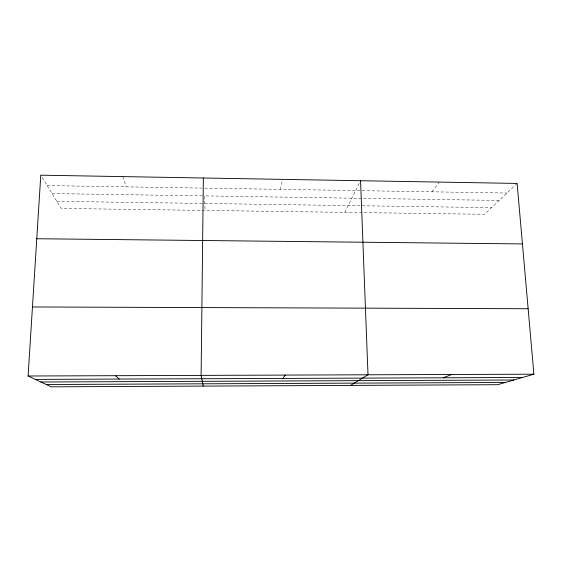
<?xml version="1.0" encoding="UTF-8"?>
<svg xmlns="http://www.w3.org/2000/svg" width="562" height="562" viewBox="0 0 562 562"><rect width="100%" height="100%" fill="white"/><g stroke="black" fill="none" stroke-linecap="round" stroke-linejoin="round"><path stroke-width="0.42" stroke-dasharray="2.81 2.11" d="M280.403 189.359L282.623 179.369M344.822 212.359L360.551 180.718M431.925 191.818L439.498 182.081M517.117 183.43L484.479 214.298L363.066 212.612M362.195 212.605L61.209 208.425L40.78 175.182M52.069 193.553L202.615 195.871M499.133 200.437L204.35 195.899L205.144 210.42M56.832 201.308L202.144 203.43M204.765 203.472L491.497 207.659M47.159 185.572L202.18 188.087M204.793 188.13L506.959 193.04M122.769 176.601L126.19 186.858"/><path stroke-width="0.84" d="M203.367 177.999L201.105 375.388L203.247 386.101M28.1 376.006L40.78 175.182L517.117 183.43L533.9 374.194L497.581 384.71L51.212 386.818L28.1 376.006L533.9 374.194M282.848 378.43L285.299 375.086M350.548 385.399L368.005 374.791L360.551 180.718M443.235 377.797L451.7 374.489M46.288 384.513L505.35 382.455M35.357 379.406L522.541 377.481M40.914 381.998L513.823 380.003M32.456 306.964L528.139 308.742M36.769 238.738L522.442 243.929M115.386 375.697L119.299 379.069"/></g></svg>
